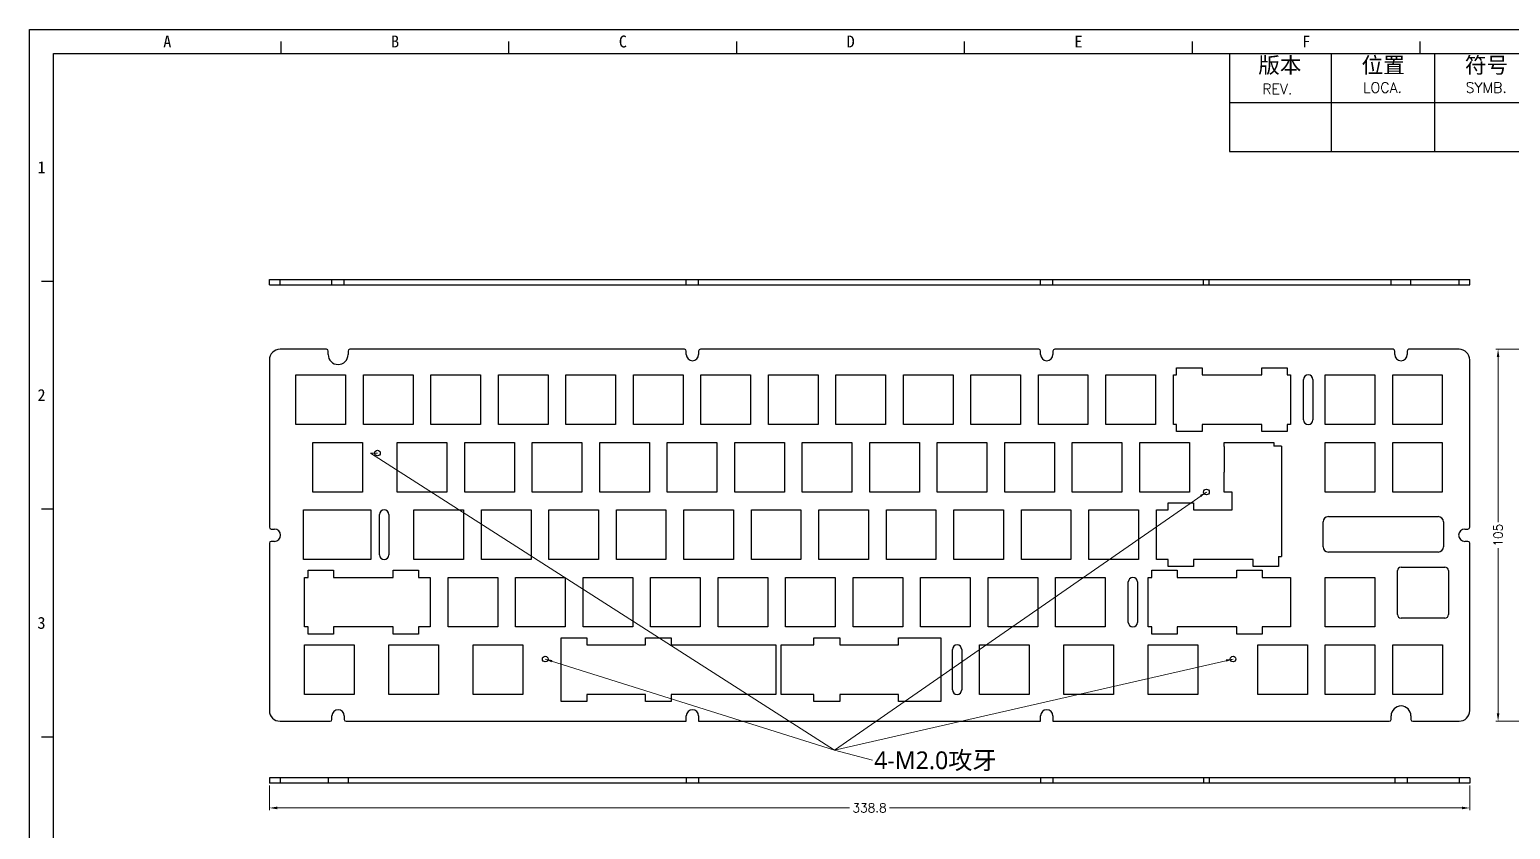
# Model space of a CAD drawing. Header units: millimetres. Extents: x 2067 to 4080, y 730 to 1247.
# Drawn here: x 2799.6 to 3217.6, y 1021.5 to 1247.2 of the extents above; entities that cross this region are included whole.
import ezdxf
from ezdxf.enums import TextEntityAlignment as Align

# ---------------------------------------------------------------- set-up
doc = ezdxf.new("R2010")
doc.units = ezdxf.units.MM
doc.layers.add('BORDER', color=5, linetype='Continuous')
doc.layers.add('dim', color=82, linetype='Continuous', lineweight=9)
doc.styles.add('BORDER', font='')
doc.styles.add('ROMANC', font='romanc.shx', dxfattribs={"bigfont": 'gbcbig.shx'})
doc.styles.get("Standard").update_dxf_attribs({"font": 'txt', "bigfont": 'gbcbig.shx'})
doc.styles.get('BORDER').set_extended_font_data('SimSun')
doc.dimstyles.new('YanXiu', dxfattribs={"dimtxt": 2.5, "dimasz": 2.2, "dimexe": 0.66, "dimexo": 0.66, "dimgap": 0.66, "dimtad": 0, "dimdsep": 46, "dimtxsty": 'ROMANC', "dimcen": 0, "dimclrd": 256, "dimclre": 131, "dimclrt": 42, "dimazin": 2, "dimtfac": 1, "dimtofl": 0, "dimtmove": 0, "dimatfit": 3, "dimfxl": 1, "dimlwd": 5, "dimlwe": 5, "dimarcsym": 0})

# ---------------------------------------------------------------- blocks, each defined once
blk = doc.blocks.new('A4图框')
at = {"color": 253}
for p, q in [((2700.12, 2161.68), (2700.12, 2127.02)), ((2736.04, 2161.68), (2736.04, 2127.02)), ((2772.49, 2161.68), (2772.49, 2127.02)), ((2700.12, 2144.32), (3088.9, 2144.32)), ((2700.12, 2127.02), (3088.9, 2127.02))]:
    blk.add_line(p, q, dxfattribs=at)
at = {"layer": 'BORDER', "color": 0, "linetype": 'Continuous'}
for p, q in [((2276.83, 1590.69), (2276.83, 2170.08)), ((2276.83, 2170.08), (3097.29, 2170.08)), ((2365.59, 2161.68), (2365.59, 2165.88)), ((2445.96, 2161.68), (2445.96, 2165.88)), ((2526.33, 2161.68), (2526.33, 2165.88)), ((2606.69, 2161.68), (2606.69, 2165.88)), ((2687.06, 2161.68), (2687.06, 2165.88)), ((2767.43, 2161.68), (2767.43, 2165.88)), ((2285.22, 1599.08), (2285.22, 2161.68)), ((2285.22, 2161.68), (3088.9, 2161.68)), ((2281.03, 2081.32), (2285.22, 2081.32)), ((2281.03, 2000.95), (2285.22, 2000.95)), ((2281.03, 1920.58), (2285.22, 1920.58))]:
    blk.add_line(p, q, dxfattribs=at)
at = {"color": 0, "linetype": 'Continuous'}
blk.add_text('REV.', height=3.645, dxfattribs=at).set_placement((2711.72, 2147.26))
at = {"color": 141, "char_height": 5.5887, "width": 97.8321, "attachment_point": 1}
for s, insert in [('{\\fSimSun|b0|i0|c134|p54;版本}', (2710.31, 2160.34)), ('{\\fSimSun|b0|i0|c134|p54;位置}', (2746.76, 2160.34)), ('{\\fSimSun|b0|i0|c134|p54;符号}', (2783.21, 2160.34))]:
    blk.add_mtext(s, dxfattribs=dict(at, insert=insert))
at = {"color": 0, "linetype": 'Continuous', "char_height": 3.645, "width": 36.3332, "attachment_point": 1}
for s, insert in [('LOCA.', (2747.27, 2151.43)), ('SYMB.', (2783.49, 2151.43))]:
    blk.add_mtext(s, dxfattribs=dict(at, insert=insert))
at = {"layer": 'BORDER', "color": 0, "style": 'BORDER'}
for s, p in [('A', (2325.41, 2165.88)), ('B', (2405.78, 2165.88)), ('C', (2486.14, 2165.88)), ('D', (2566.51, 2165.88)), ('E', (2646.88, 2165.88)), ('F', (2727.25, 2165.88)), ('1', (2281.03, 2121.5)), ('2', (2281.03, 2041.13)), ('3', (2281.03, 1960.76))]:
    blk.add_text(s, height=4.2, dxfattribs=at).set_placement(p, align=Align.MIDDLE_CENTER)
blk = doc.blocks.new('*D5')
at = {"color": 131, "lineweight": 5}
for p, q in [((2867.32, 1033.85), (2867.32, 1026.84)), ((3206.12, 1033.85), (3206.12, 1026.84))]:
    blk.add_line(p, q, dxfattribs=at)
at = {"lineweight": 5}
for p, q in [((2869.52, 1027.5), (3031.06, 1027.5)), ((3203.92, 1027.5), (3042.38, 1027.5))]:
    blk.add_line(p, q, dxfattribs=at)
for points in [[(2869.52, 1027.87), (2869.52, 1027.13), (2867.32, 1027.5)], [(3203.92, 1027.87), (3203.92, 1027.13), (3206.12, 1027.5)]]:
    blk.add_solid(points)
at = {"layer": 'Defpoints', "color": 0}
for p in [(2867.32, 1034.51), (3206.12, 1034.51), (3206.12, 1027.5)]:
    blk.add_point(p, dxfattribs=at)
at = {"color": 42, "insert": (3036.72, 1027.5), "char_height": 2.5, "attachment_point": 5, "style": 'ROMANC'}
blk.add_mtext('338.8', dxfattribs=at)
blk = doc.blocks.new('*D6')
at = {"color": 131, "lineweight": 5}
for p, q in [((3222.39, 1156.99), (3213.46, 1156.99)), ((3222.39, 1051.99), (3213.46, 1051.99))]:
    blk.add_line(p, q, dxfattribs=at)
at = {"lineweight": 5}
for p, q in [((3214.12, 1154.79), (3214.12, 1108.18)), ((3214.12, 1054.19), (3214.12, 1100.79))]:
    blk.add_line(p, q, dxfattribs=at)
for points in [[(3213.75, 1154.79), (3214.49, 1154.79), (3214.12, 1156.99)], [(3213.75, 1054.19), (3214.49, 1054.19), (3214.12, 1051.99)]]:
    blk.add_solid(points)
at = {"layer": 'Defpoints', "color": 0}
for p in [(3223.05, 1156.99), (3214.12, 1051.99), (3223.05, 1051.99)]:
    blk.add_point(p, dxfattribs=at)
at = {"color": 42, "insert": (3214.12, 1104.49), "char_height": 2.5, "attachment_point": 5, "rotation": 90, "style": 'ROMANC'}
blk.add_mtext('105', dxfattribs=at)

msp = doc.modelspace()

# ---------------------------------------------------------------- linework, layer by layer
at = {"color": 7, "linetype": 'Continuous'}
for p, q in [((2867.323, 1175.204), (2867.323, 1176.704)), ((2867.323, 1176.704), (3206.123, 1176.704)), ((2867.323, 1175.204), (3206.123, 1175.204)), ((2870.323, 1175.204), (2870.323, 1176.704)), ((2884.973, 1175.204), (2884.973, 1176.704)), ((2888.473, 1175.204), (2888.473, 1176.704)), ((2984.973, 1175.204), (2984.973, 1176.704)), ((2988.473, 1175.204), (2988.473, 1176.704)), ((3084.973, 1175.204), (3084.973, 1176.704)), ((3088.473, 1175.204), (3088.473, 1176.704)), ((3183.923, 1175.204), (3183.923, 1176.704)), ((3189.523, 1175.204), (3189.523, 1176.704)), ((3203.123, 1175.204), (3203.123, 1176.704)), ((3206.123, 1175.204), (3206.123, 1176.704)), ((2867.323, 1153.988), (2867.323, 1106.738)), ((2883.423, 1156.988), (2870.323, 1156.988)), ((2883.923, 1155.488), (2883.923, 1156.488)), ((2889.523, 1156.488), (2889.523, 1155.488)), ((2984.473, 1156.988), (2890.023, 1156.988)), ((2984.973, 1155.488), (2984.973, 1156.488)), ((2988.473, 1156.488), (2988.473, 1155.488)), ((3084.473, 1156.988), (2988.973, 1156.988)), ((3084.973, 1155.488), (3084.973, 1156.488)), ((3088.473, 1156.488), (3088.473, 1155.488)), ((3184.473, 1156.988), (3088.973, 1156.988)), ((3184.973, 1155.488), (3184.973, 1156.488)), ((3188.473, 1156.488), (3188.473, 1155.488)), ((3203.123, 1156.988), (3188.973, 1156.988)), ((3206.123, 1106.738), (3206.123, 1153.988)), ((2874.823, 1135.738), (2874.823, 1149.738)), ((2874.823, 1149.738), (2888.823, 1149.738)), ((2874.823, 1135.738), (2874.823, 1149.738)), ((2874.823, 1149.738), (2888.823, 1149.738)), ((2888.823, 1149.738), (2888.823, 1135.738)), ((2888.823, 1149.738), (2888.823, 1135.738)), ((2893.873, 1135.738), (2893.873, 1149.738)), ((2893.873, 1135.738), (2893.873, 1149.738)), ((2893.873, 1149.738), (2907.873, 1149.738)), ((2907.873, 1149.738), (2907.873, 1135.738)), ((2912.923, 1135.738), (2912.923, 1149.738)), ((2912.923, 1149.738), (2926.923, 1149.738)), ((2926.923, 1149.738), (2926.923, 1135.738)), ((2931.973, 1135.738), (2931.973, 1149.738)), ((2931.973, 1149.738), (2945.973, 1149.738)), ((2945.973, 1149.738), (2945.973, 1135.738)), ((2951.023, 1135.738), (2951.023, 1149.738)), ((2951.023, 1149.738), (2965.023, 1149.738)), ((2965.023, 1149.738), (2965.023, 1135.738)), ((2970.073, 1135.738), (2970.073, 1149.738)), ((2970.073, 1149.738), (2984.073, 1149.738)), ((2984.073, 1149.738), (2984.073, 1135.738)), ((2989.123, 1135.738), (2989.123, 1149.738)), ((2989.123, 1149.738), (3003.123, 1149.738)), ((3003.123, 1149.738), (3003.123, 1135.738)), ((3008.173, 1135.738), (3008.173, 1149.738)), ((3008.173, 1149.738), (3022.173, 1149.738)), ((3022.173, 1149.738), (3022.173, 1135.738)), ((3027.223, 1135.738), (3027.223, 1149.738)), ((3027.223, 1149.738), (3041.223, 1149.738)), ((3041.223, 1149.738), (3041.223, 1135.738)), ((3046.273, 1135.738), (3046.273, 1149.738)), ((3046.273, 1149.738), (3060.273, 1149.738)), ((3060.273, 1149.738), (3060.273, 1135.738)), ((3065.323, 1135.738), (3065.323, 1149.738)), ((3065.323, 1149.738), (3079.323, 1149.738)), ((3079.323, 1149.738), (3079.323, 1135.738)), ((3084.373, 1135.738), (3084.373, 1149.738)), ((3084.373, 1149.738), (3098.373, 1149.738)), ((3098.373, 1149.738), (3098.373, 1135.738)), ((3103.423, 1149.738), (3117.423, 1149.738)), ((3103.423, 1135.738), (3103.423, 1149.738)), ((3117.423, 1149.738), (3117.423, 1135.738)), ((3122.473, 1149.738), (3123.393, 1149.738)), ((3122.473, 1135.738), (3122.473, 1149.738)), ((3123.393, 1151.738), (3130.593, 1151.738)), ((3123.393, 1149.738), (3123.393, 1151.738)), ((3130.593, 1151.738), (3130.593, 1149.738)), ((3130.593, 1149.738), (3147.393, 1149.738)), ((3147.393, 1151.738), (3154.593, 1151.738)), ((3147.393, 1149.738), (3147.393, 1151.738)), ((3154.593, 1151.738), (3154.593, 1149.738)), ((3154.593, 1149.738), (3155.523, 1149.738)), ((3155.523, 1149.738), (3155.523, 1135.738)), ((3165.333, 1149.738), (3179.333, 1149.738)), ((3165.333, 1135.738), (3165.333, 1149.738)), ((3179.333, 1149.738), (3179.333, 1135.738)), ((3184.383, 1149.738), (3198.383, 1149.738)), ((3184.383, 1135.738), (3184.383, 1149.738)), ((3198.383, 1149.738), (3198.383, 1135.738)), ((3159.233, 1137.038), (3159.233, 1148.438)), ((3161.833, 1148.438), (3161.833, 1137.038)), ((2888.823, 1135.738), (2874.823, 1135.738)), ((2888.823, 1135.738), (2874.823, 1135.738)), ((2907.873, 1135.738), (2893.873, 1135.738)), ((2926.923, 1135.738), (2912.923, 1135.738)), ((2945.973, 1135.738), (2931.973, 1135.738)), ((2965.023, 1135.738), (2951.023, 1135.738)), ((2984.073, 1135.738), (2970.073, 1135.738)), ((3003.123, 1135.738), (2989.123, 1135.738)), ((3022.173, 1135.738), (3008.173, 1135.738)), ((3041.223, 1135.738), (3027.223, 1135.738)), ((3060.273, 1135.738), (3046.273, 1135.738)), ((3079.323, 1135.738), (3065.323, 1135.738)), ((3098.373, 1135.738), (3084.373, 1135.738)), ((3117.423, 1135.738), (3103.423, 1135.738)), ((3123.393, 1135.738), (3122.473, 1135.738)), ((3123.393, 1133.738), (3123.393, 1135.738)), ((3130.593, 1133.738), (3123.393, 1133.738)), ((3147.393, 1135.738), (3130.593, 1135.738)), ((3130.593, 1135.738), (3130.593, 1133.738)), ((3147.393, 1133.738), (3147.393, 1135.738)), ((3154.593, 1133.738), (3147.393, 1133.738)), ((3155.523, 1135.738), (3154.593, 1135.738)), ((3154.593, 1135.738), (3154.593, 1133.738)), ((3179.333, 1135.738), (3165.333, 1135.738)), ((3198.383, 1135.738), (3184.383, 1135.738)), ((2879.623, 1116.688), (2879.623, 1130.688)), ((2879.623, 1130.688), (2893.623, 1130.688)), ((2893.623, 1130.688), (2893.623, 1116.688)), ((2903.433, 1116.688), (2903.433, 1130.688)), ((2903.433, 1130.688), (2917.433, 1130.688)), ((2917.433, 1130.688), (2917.433, 1116.688)), ((2922.483, 1116.688), (2922.483, 1130.688)), ((2922.483, 1130.688), (2936.483, 1130.688)), ((2936.483, 1130.688), (2936.483, 1116.688)), ((2941.533, 1116.688), (2941.533, 1130.688)), ((2941.533, 1130.688), (2955.533, 1130.688)), ((2955.533, 1130.688), (2955.533, 1116.688)), ((2960.583, 1116.688), (2960.583, 1130.688)), ((2960.583, 1130.688), (2974.583, 1130.688)), ((2974.583, 1130.688), (2974.583, 1116.688)), ((2979.633, 1116.688), (2979.633, 1130.688)), ((2979.633, 1130.688), (2993.633, 1130.688)), ((2993.633, 1130.688), (2993.633, 1116.688)), ((2998.683, 1116.688), (2998.683, 1130.688)), ((2998.683, 1130.688), (3012.683, 1130.688)), ((3012.683, 1130.688), (3012.683, 1116.688)), ((3017.733, 1116.688), (3017.733, 1130.688)), ((3017.733, 1130.688), (3031.733, 1130.688)), ((3031.733, 1130.688), (3031.733, 1116.688)), ((3036.783, 1116.688), (3036.783, 1130.688)), ((3036.783, 1130.688), (3050.783, 1130.688)), ((3050.783, 1130.688), (3050.783, 1116.688)), ((3055.833, 1116.688), (3055.833, 1130.688)), ((3055.833, 1130.688), (3069.833, 1130.688)), ((3069.833, 1130.688), (3069.833, 1116.688)), ((3074.883, 1130.688), (3088.883, 1130.688)), ((3074.883, 1116.688), (3074.883, 1130.688)), ((3088.883, 1130.688), (3088.883, 1116.688)), ((3093.933, 1130.688), (3107.933, 1130.688)), ((3093.933, 1116.688), (3093.933, 1130.688)), ((3107.933, 1130.688), (3107.933, 1116.688)), ((3112.983, 1130.688), (3126.983, 1130.688)), ((3112.983, 1116.688), (3112.983, 1130.688)), ((3126.983, 1130.688), (3126.983, 1116.688)), ((3136.793, 1130.688), (3150.793, 1130.688)), ((3136.793, 1129.488), (3136.793, 1130.688)), ((3150.793, 1130.688), (3150.793, 1129.658)), ((3165.333, 1130.688), (3179.333, 1130.688)), ((3165.333, 1116.688), (3165.333, 1130.688)), ((3179.333, 1130.688), (3179.333, 1116.688)), ((3184.383, 1130.688), (3198.383, 1130.688)), ((3184.383, 1116.688), (3184.383, 1130.688)), ((3198.383, 1130.688), (3198.383, 1116.688)), ((3136.793, 1116.688), (3136.793, 1122.288)), ((2893.623, 1116.688), (2879.623, 1116.688)), ((2917.433, 1116.688), (2903.433, 1116.688)), ((2936.483, 1116.688), (2922.483, 1116.688)), ((2955.533, 1116.688), (2941.533, 1116.688)), ((2974.583, 1116.688), (2960.583, 1116.688)), ((2993.633, 1116.688), (2979.633, 1116.688)), ((3012.683, 1116.688), (2998.683, 1116.688)), ((3031.733, 1116.688), (3017.733, 1116.688)), ((3050.783, 1116.688), (3036.783, 1116.688)), ((3069.833, 1116.688), (3055.833, 1116.688)), ((3088.883, 1116.688), (3074.883, 1116.688)), ((3107.933, 1116.688), (3093.933, 1116.688)), ((3126.983, 1116.688), (3112.983, 1116.688)), ((3139.023, 1116.688), (3136.793, 1116.688)), ((3139.023, 1111.638), (3139.023, 1116.688)), ((3179.333, 1116.688), (3165.333, 1116.688)), ((3198.383, 1116.688), (3184.383, 1116.688)), ((3120.973, 1113.638), (3128.173, 1113.638)), ((3120.973, 1111.638), (3120.973, 1113.638)), ((3128.173, 1113.638), (3128.173, 1111.638)), ((2876.923, 1097.638), (2876.923, 1111.638)), ((2876.923, 1111.638), (2895.923, 1111.638)), ((2895.923, 1111.638), (2895.923, 1097.638)), ((2898.423, 1098.938), (2898.423, 1110.338)), ((2901.023, 1110.338), (2901.023, 1098.938)), ((2908.113, 1097.638), (2908.113, 1111.638)), ((2908.113, 1111.638), (2922.113, 1111.638)), ((2922.113, 1111.638), (2922.113, 1097.638)), ((2927.163, 1097.638), (2927.163, 1111.638)), ((2927.163, 1111.638), (2941.163, 1111.638)), ((2941.163, 1111.638), (2941.163, 1097.638)), ((2946.213, 1097.638), (2946.213, 1111.638)), ((2946.213, 1111.638), (2960.213, 1111.638)), ((2960.213, 1111.638), (2960.213, 1097.638)), ((2965.263, 1097.638), (2965.263, 1111.638)), ((2965.263, 1111.638), (2979.263, 1111.638)), ((2979.263, 1111.638), (2979.263, 1097.638)), ((2984.313, 1097.638), (2984.313, 1111.638)), ((2984.313, 1111.638), (2998.313, 1111.638)), ((2998.313, 1111.638), (2998.313, 1097.638)), ((3003.363, 1097.638), (3003.363, 1111.638)), ((3003.363, 1111.638), (3017.363, 1111.638)), ((3017.363, 1111.638), (3017.363, 1097.638)), ((3022.413, 1097.638), (3022.413, 1111.638)), ((3022.413, 1111.638), (3036.413, 1111.638)), ((3036.413, 1111.638), (3036.413, 1097.638)), ((3041.463, 1097.638), (3041.463, 1111.638)), ((3041.463, 1111.638), (3055.463, 1111.638)), ((3055.463, 1111.638), (3055.463, 1097.638)), ((3060.513, 1111.638), (3074.513, 1111.638)), ((3060.513, 1097.638), (3060.513, 1111.638)), ((3074.513, 1111.638), (3074.513, 1097.638)), ((3079.563, 1111.638), (3093.563, 1111.638)), ((3079.563, 1097.638), (3079.563, 1111.638)), ((3093.563, 1111.638), (3093.563, 1097.638)), ((3098.613, 1111.638), (3112.613, 1111.638)), ((3098.613, 1097.638), (3098.613, 1111.638)), ((3112.613, 1111.638), (3112.613, 1097.638)), ((3117.663, 1111.638), (3120.973, 1111.638)), ((3117.663, 1097.638), (3117.663, 1111.638)), ((3128.173, 1111.638), (3139.023, 1111.638)), ((3164.723, 1101.238), (3164.723, 1108.238)), ((3166.223, 1109.738), (3197.223, 1109.738)), ((3198.723, 1108.238), (3198.723, 1101.238)), ((2867.823, 1106.238), (2868.723, 1106.238)), ((3204.723, 1106.238), (3205.623, 1106.238)), ((2867.323, 1102.238), (2867.323, 1054.988)), ((2868.723, 1102.738), (2867.823, 1102.738)), ((3197.223, 1099.738), (3166.223, 1099.738)), ((3205.623, 1102.738), (3204.723, 1102.738)), ((3206.123, 1054.988), (3206.123, 1102.238)), ((2895.923, 1097.638), (2876.923, 1097.638)), ((2922.113, 1097.638), (2908.113, 1097.638)), ((2941.163, 1097.638), (2927.163, 1097.638)), ((2960.213, 1097.638), (2946.213, 1097.638)), ((2979.263, 1097.638), (2965.263, 1097.638)), ((2998.313, 1097.638), (2984.313, 1097.638)), ((3017.363, 1097.638), (3003.363, 1097.638)), ((3036.413, 1097.638), (3022.413, 1097.638)), ((3055.463, 1097.638), (3041.463, 1097.638)), ((3074.513, 1097.638), (3060.513, 1097.638)), ((3093.563, 1097.638), (3079.563, 1097.638)), ((3112.613, 1097.638), (3098.613, 1097.638)), ((3120.973, 1097.638), (3117.663, 1097.638)), ((3120.973, 1095.638), (3120.973, 1097.638)), ((3128.173, 1095.638), (3120.973, 1095.638)), ((3144.973, 1097.638), (3128.173, 1097.638)), ((3128.173, 1097.638), (3128.173, 1095.638)), ((3144.973, 1095.638), (3144.973, 1097.638)), ((3152.173, 1095.638), (3144.973, 1095.638)), ((3152.173, 1098.458), (3152.173, 1095.638)), ((3186.723, 1095.488), (3199.123, 1095.488)), ((2877.223, 1078.588), (2877.223, 1092.588)), ((2877.223, 1092.588), (2878.223, 1092.588)), ((2878.223, 1092.588), (2878.223, 1094.588)), ((2878.223, 1094.588), (2885.423, 1094.588)), ((2885.423, 1094.588), (2885.423, 1092.588)), ((2885.423, 1092.588), (2902.223, 1092.588)), ((2902.223, 1092.588), (2902.223, 1094.588)), ((2902.223, 1094.588), (2909.423, 1094.588)), ((2909.423, 1094.588), (2909.423, 1092.588)), ((2909.423, 1092.588), (2912.733, 1092.588)), ((2912.733, 1092.588), (2912.733, 1078.588)), ((2917.783, 1078.588), (2917.783, 1092.588)), ((2917.783, 1092.588), (2931.783, 1092.588)), ((2931.783, 1092.588), (2931.783, 1078.588)), ((2936.833, 1078.588), (2936.833, 1092.588)), ((2936.833, 1092.588), (2950.833, 1092.588)), ((2950.833, 1092.588), (2950.833, 1078.588)), ((2955.883, 1078.588), (2955.883, 1092.588)), ((2955.883, 1092.588), (2969.883, 1092.588)), ((2969.883, 1092.588), (2969.883, 1078.588)), ((2974.933, 1078.588), (2974.933, 1092.588)), ((2974.933, 1092.588), (2988.933, 1092.588)), ((2988.933, 1092.588), (2988.933, 1078.588)), ((2993.983, 1078.588), (2993.983, 1092.588)), ((2993.983, 1092.588), (3007.983, 1092.588)), ((3007.983, 1092.588), (3007.983, 1078.588)), ((3013.033, 1078.588), (3013.033, 1092.588)), ((3013.033, 1092.588), (3027.033, 1092.588)), ((3027.033, 1092.588), (3027.033, 1078.588)), ((3032.083, 1092.588), (3046.083, 1092.588)), ((3032.083, 1078.588), (3032.083, 1092.588)), ((3046.083, 1092.588), (3046.083, 1078.588)), ((3051.133, 1092.588), (3065.133, 1092.588)), ((3051.133, 1078.588), (3051.133, 1092.588)), ((3065.133, 1092.588), (3065.133, 1078.588)), ((3070.183, 1092.588), (3084.183, 1092.588)), ((3070.183, 1078.588), (3070.183, 1092.588)), ((3084.183, 1092.588), (3084.183, 1078.588)), ((3089.233, 1092.588), (3103.233, 1092.588)), ((3089.233, 1078.588), (3089.233, 1092.588)), ((3103.233, 1092.588), (3103.233, 1078.588)), ((3109.753, 1079.888), (3109.753, 1091.288)), ((3112.353, 1091.288), (3112.353, 1079.888)), ((3115.373, 1092.588), (3116.353, 1092.588)), ((3115.373, 1078.588), (3115.373, 1092.588)), ((3116.353, 1094.588), (3123.553, 1094.588)), ((3116.353, 1092.588), (3116.353, 1094.588)), ((3123.553, 1094.588), (3123.553, 1092.588)), ((3123.553, 1092.588), (3140.353, 1092.588)), ((3140.353, 1094.588), (3147.553, 1094.588)), ((3140.353, 1092.588), (3140.353, 1094.588)), ((3147.553, 1094.588), (3147.553, 1092.588)), ((3147.553, 1092.588), (3155.523, 1092.588)), ((3155.523, 1092.588), (3155.523, 1078.588)), ((3165.353, 1092.588), (3179.353, 1092.588)), ((3165.353, 1078.588), (3165.353, 1092.588)), ((3179.353, 1092.588), (3179.353, 1078.588)), ((3185.723, 1082.088), (3185.723, 1094.488)), ((3200.123, 1094.488), (3200.123, 1082.088)), ((2878.223, 1078.588), (2877.223, 1078.588)), ((2878.223, 1076.588), (2878.223, 1078.588)), ((2885.423, 1078.588), (2885.423, 1076.588)), ((2902.223, 1078.588), (2885.423, 1078.588)), ((2902.223, 1076.588), (2902.223, 1078.588)), ((2909.423, 1078.588), (2909.423, 1076.588)), ((2912.733, 1078.588), (2909.423, 1078.588)), ((2931.783, 1078.588), (2917.783, 1078.588)), ((2950.833, 1078.588), (2936.833, 1078.588)), ((2969.883, 1078.588), (2955.883, 1078.588)), ((2988.933, 1078.588), (2974.933, 1078.588)), ((3007.983, 1078.588), (2993.983, 1078.588)), ((3027.033, 1078.588), (3013.033, 1078.588)), ((3046.083, 1078.588), (3032.083, 1078.588)), ((3065.133, 1078.588), (3051.133, 1078.588)), ((3084.183, 1078.588), (3070.183, 1078.588)), ((3103.233, 1078.588), (3089.233, 1078.588)), ((3116.353, 1078.588), (3115.373, 1078.588)), ((3116.353, 1076.588), (3116.353, 1078.588)), ((3140.353, 1078.588), (3123.553, 1078.588)), ((3123.553, 1078.588), (3123.553, 1076.588)), ((3140.353, 1076.588), (3140.353, 1078.588)), ((3155.523, 1078.588), (3147.553, 1078.588)), ((3147.553, 1078.588), (3147.553, 1076.588)), ((3179.353, 1078.588), (3165.353, 1078.588)), ((3199.123, 1081.088), (3186.723, 1081.088)), ((2885.423, 1076.588), (2878.223, 1076.588)), ((2909.423, 1076.588), (2902.223, 1076.588)), ((2949.683, 1057.538), (2949.683, 1075.538)), ((2949.683, 1075.538), (2956.883, 1075.538)), ((2956.883, 1075.538), (2956.883, 1073.538)), ((2973.483, 1073.538), (2973.483, 1075.538)), ((2973.483, 1075.538), (2980.683, 1075.538)), ((2980.683, 1075.538), (2980.683, 1073.538)), ((3021.023, 1075.538), (3028.323, 1075.538)), ((3021.023, 1073.538), (3021.023, 1075.538)), ((3044.923, 1075.538), (3056.883, 1075.538)), ((3056.883, 1075.538), (3056.883, 1057.538)), ((3123.553, 1076.588), (3116.353, 1076.588)), ((3147.553, 1076.588), (3140.353, 1076.588)), ((2877.223, 1059.538), (2877.223, 1073.538)), ((2877.223, 1073.538), (2891.223, 1073.538)), ((2891.223, 1073.538), (2891.223, 1059.538)), ((2901.033, 1059.538), (2901.033, 1073.538)), ((2901.033, 1073.538), (2915.033, 1073.538)), ((2915.033, 1073.538), (2915.033, 1059.538)), ((2924.843, 1059.538), (2924.843, 1073.538)), ((2924.843, 1073.538), (2938.843, 1073.538)), ((2938.843, 1073.538), (2938.843, 1059.538)), ((2956.883, 1073.538), (2973.483, 1073.538)), ((2980.683, 1073.538), (3010.283, 1073.538)), ((3010.283, 1073.538), (3010.283, 1059.538)), ((3011.783, 1059.538), (3011.783, 1073.538)), ((3011.783, 1073.538), (3021.023, 1073.538)), ((3028.323, 1073.538), (3044.923, 1073.538)), ((3060.123, 1060.838), (3060.123, 1072.238)), ((3062.723, 1072.238), (3062.723, 1060.838)), ((3067.723, 1073.538), (3081.723, 1073.538)), ((3067.723, 1059.538), (3067.723, 1073.538)), ((3081.723, 1073.538), (3081.723, 1059.538)), ((3091.533, 1073.538), (3105.533, 1073.538)), ((3091.533, 1059.538), (3091.533, 1073.538)), ((3105.533, 1073.538), (3105.533, 1059.538)), ((3115.343, 1073.538), (3129.343, 1073.538)), ((3115.343, 1059.538), (3115.343, 1073.538)), ((3129.343, 1073.538), (3129.343, 1059.538)), ((3146.303, 1073.538), (3160.303, 1073.538)), ((3146.303, 1059.538), (3146.303, 1073.538)), ((3160.303, 1073.538), (3160.303, 1059.538)), ((3165.353, 1073.538), (3179.353, 1073.538)), ((3165.353, 1059.538), (3165.353, 1073.538)), ((3179.353, 1073.538), (3179.353, 1059.538)), ((3184.403, 1073.538), (3198.403, 1073.538)), ((3184.403, 1059.538), (3184.403, 1073.538)), ((3198.403, 1073.538), (3198.403, 1059.538)), ((2891.223, 1059.538), (2877.223, 1059.538)), ((2915.033, 1059.538), (2901.033, 1059.538)), ((2938.843, 1059.538), (2924.843, 1059.538)), ((2956.883, 1057.538), (2949.683, 1057.538)), ((2956.883, 1059.538), (2956.883, 1057.538)), ((2973.483, 1059.538), (2956.883, 1059.538)), ((2973.483, 1057.538), (2973.483, 1059.538)), ((2980.683, 1057.538), (2973.483, 1057.538)), ((2980.683, 1059.538), (2980.683, 1057.538)), ((3010.283, 1059.538), (2980.683, 1059.538)), ((3021.023, 1059.538), (3011.783, 1059.538)), ((3021.023, 1057.538), (3021.023, 1059.538)), ((3028.323, 1057.538), (3021.023, 1057.538)), ((3044.923, 1059.538), (3028.323, 1059.538)), ((3056.883, 1057.538), (3044.923, 1057.538)), ((3081.723, 1059.538), (3067.723, 1059.538)), ((3105.533, 1059.538), (3091.533, 1059.538)), ((3129.343, 1059.538), (3115.343, 1059.538)), ((3160.303, 1059.538), (3146.303, 1059.538)), ((3179.353, 1059.538), (3165.353, 1059.538)), ((3198.403, 1059.538), (3184.403, 1059.538)), ((2884.973, 1052.488), (2884.973, 1053.488)), ((2888.473, 1053.488), (2888.473, 1052.488)), ((2984.973, 1051.988), (2984.973, 1053.488)), ((2988.473, 1053.488), (2988.473, 1051.988)), ((3084.973, 1051.988), (3084.973, 1053.488)), ((3088.473, 1053.488), (3088.473, 1051.988)), ((3183.923, 1052.488), (3183.923, 1053.488)), ((3189.523, 1053.488), (3189.523, 1052.488)), ((2870.323, 1051.988), (2884.473, 1051.988)), ((2888.973, 1051.988), (2984.973, 1051.988)), ((2988.473, 1051.988), (3084.973, 1051.988)), ((3088.473, 1051.988), (3183.423, 1051.988)), ((3190.023, 1051.988), (3203.123, 1051.988)), ((2867.323, 1036.014), (2867.323, 1034.514)), ((3206.123, 1036.014), (2867.323, 1036.014)), ((3206.123, 1034.514), (2867.323, 1034.514)), ((2870.323, 1036.014), (2870.323, 1034.514)), ((2883.923, 1036.014), (2883.923, 1034.514)), ((2889.523, 1036.014), (2889.523, 1034.514)), ((2984.973, 1036.014), (2984.973, 1034.514)), ((2988.473, 1036.014), (2988.473, 1034.514)), ((3084.973, 1036.014), (3084.973, 1034.514)), ((3088.473, 1036.014), (3088.473, 1034.514)), ((3184.973, 1036.014), (3184.973, 1034.514)), ((3188.473, 1036.014), (3188.473, 1034.514)), ((3203.123, 1036.014), (3203.123, 1034.514)), ((3206.123, 1036.014), (3206.123, 1034.514))]:
    msp.add_line(p, q, dxfattribs=at)
at = {"color": 6, "linetype": 'Continuous'}
for p, q in [((3130.993, 1175.204), (3130.993, 1176.704)), ((3132.593, 1175.204), (3132.593, 1176.704)), ((3130.993, 1036.014), (3130.993, 1034.514)), ((3132.593, 1036.014), (3132.593, 1034.514))]:
    msp.add_line(p, q, dxfattribs=at)
at = {"color": 1}
for p, q in [((3136.793, 1129.488), (3136.793, 1122.288)), ((3153.023, 1129.658), (3153.023, 1098.458))]:
    msp.add_line(p, q, dxfattribs=at)
at = {"color": 1, "linetype": 'Continuous', "lineweight": 25}
for p, q in [((3153.023, 1129.658), (3150.793, 1129.658)), ((3152.173, 1098.458), (3153.023, 1098.458))]:
    msp.add_line(p, q, dxfattribs=at)
at = {"color": 1, "linetype": 'Continuous'}
for p, q in [((3028.323, 1075.538), (3028.323, 1073.538)), ((3044.923, 1073.538), (3044.923, 1075.538)), ((3028.323, 1059.538), (3028.323, 1057.538)), ((3044.923, 1057.538), (3044.923, 1059.538))]:
    msp.add_line(p, q, dxfattribs=at)
at = {"color": 7, "linetype": 'Continuous'}
for centre in [(2897.823, 1127.688), (3131.793, 1116.688), (2945.183, 1069.538), (3139.303, 1069.538)]:
    msp.add_circle(centre, 0.8, dxfattribs=at)
for centre, radius, start, end in [((2870.323, 1153.988), 3, 90, 180), ((2870.323, 1153.988), 3, 90, 180), ((2883.423, 1156.488), 0.5, 0, 90), ((2886.723, 1155.488), 2.8, 180, 0), ((2886.723, 1155.488), 2.8, 180, 0), ((2890.023, 1156.488), 0.5, 90, 180), ((2984.473, 1156.488), 0.5, 0, 90), ((2986.723, 1155.488), 1.75, 180, 0), ((2988.973, 1156.488), 0.5, 90, 180), ((3084.473, 1156.488), 0.5, 0, 90), ((3086.723, 1155.488), 1.75, 180, 0), ((3088.973, 1156.488), 0.5, 90, 180), ((3184.473, 1156.488), 0.5, 0, 90), ((3186.723, 1155.488), 1.75, 180, 0), ((3188.973, 1156.488), 0.5, 90, 180), ((3203.123, 1153.988), 3, 0, 90), ((3160.533, 1148.438), 1.3, 0, 180), ((3160.533, 1137.038), 1.3, 180, 0), ((2899.723, 1110.338), 1.3, 0, 180), ((3166.223, 1108.238), 1.5, 90, 180), ((3197.223, 1108.238), 1.5, 0, 90), ((2867.823, 1106.738), 0.5, 180, 270), ((2868.723, 1104.488), 1.75, 270, 90), ((3204.723, 1104.488), 1.75, 90, 270), ((3205.623, 1106.738), 0.5, 270, 0), ((2867.823, 1102.238), 0.5, 90, 180), ((3166.223, 1101.238), 1.5, 180, 270), ((3197.223, 1101.238), 1.5, 270, 0), ((3205.623, 1102.238), 0.5, 0, 90), ((2899.723, 1098.938), 1.3, 180, 0), ((3186.723, 1094.488), 1, 90, 180), ((3199.123, 1094.488), 1, 0, 90), ((3111.053, 1091.288), 1.3, 0, 180), ((3111.053, 1079.888), 1.3, 180, 0), ((3186.723, 1082.088), 1, 180, 270), ((3199.123, 1082.088), 1, 270, 0), ((3061.423, 1072.238), 1.3, 0, 180), ((3061.423, 1060.838), 1.3, 180, 0), ((2870.323, 1054.988), 3, 180, 270), ((2886.723, 1053.488), 1.75, 0, 180), ((2986.723, 1053.488), 1.75, 0, 180), ((3086.723, 1053.488), 1.75, 0, 180), ((3186.723, 1053.488), 2.8, 0, 180), ((3203.123, 1054.988), 3, 270, 0), ((2884.473, 1052.488), 0.5, 270, 0), ((2888.973, 1052.488), 0.5, 180, 270), ((3183.423, 1052.488), 0.5, 270, 0), ((3190.023, 1052.488), 0.5, 180, 270)]:
    msp.add_arc(centre, radius, start, end, dxfattribs=at)

# ---------------------------------------------------------------- block references
at = {"xscale": 0.7999999999999545, "yscale": 0.8000000000000114, "zscale": 0.8}
msp.add_blockref('A4图框', (978.183, -488.853), dxfattribs=at)

# ---------------------------------------------------------------- texts
at = {"layer": 'dim', "color": 42, "insert": (3038.008, 1043.462), "char_height": 5, "attachment_point": 1, "style": 'ROMANC'}
msp.add_mtext('{\\fMicrosoft YaHei|b0|i0|c134|p34;4-M2.0攻牙}', dxfattribs=at)
msp.add_mtext('{\\fMicrosoft YaHei|b0|i0|c134|p34;4-M2.0攻牙}', dxfattribs=at)

# ---------------------------------------------------------------- dimensions: what is measured, and where the dimension line sits
dim = msp.add_linear_dim(base=(3214.121, 1051.988), p1=(3223.046, 1156.988), p2=(3223.046, 1051.988), angle=90, dimstyle='YanXiu')
dim.commit()
dim.dimension.update_dxf_attribs({"geometry": '*D6', "text_midpoint": (3214.121, 1104.488)})
dim = msp.add_linear_dim(base=(3206.123, 1027.5), p1=(2867.323, 1034.514), p2=(3206.123, 1034.514), dimstyle='YanXiu')
dim.commit()
dim.dimension.update_dxf_attribs({"geometry": '*D5', "text_midpoint": (3036.723, 1027.5)})

# ---------------------------------------------------------------- leaders
at = {"layer": 'dim', "annotation_type": 0, "has_hookline": 1, "hookline_direction": 0, "text_width": 35.526}
msp.add_leader([(2945.183, 1069.538), (3026.842, 1043.789), (2895.823, 1127.688), (2897.823, 1127.688)], dimstyle='YanXiu', override={"dimasz": 2, "dimexe": 0.49975, "dimexo": 0.49975, "dimgap": 0.49975, "dimtad": 0}, dxfattribs=at)
at = {"layer": 'dim'}
for points in [[(3131.793, 1116.688), (3026.842, 1043.789), (3037.509, 1040.962)], [(3139.303, 1069.538), (3026.842, 1043.789), (3037.509, 1040.962)]]:
    msp.add_leader(points, dimstyle='YanXiu', override={"dimasz": 2, "dimexe": 0.49975, "dimexo": 0.49975, "dimgap": 0.49975, "dimtad": 0}, dxfattribs=at)

doc.saveas('drawing.dxf')
